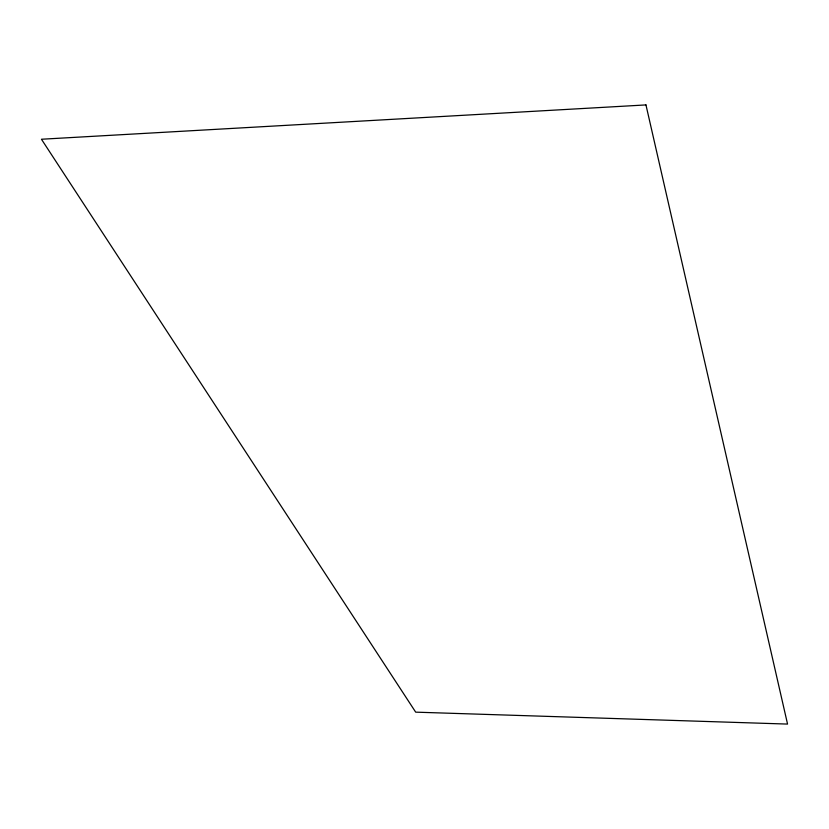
<?xml version="1.0" encoding="UTF-8"?>
<svg xmlns="http://www.w3.org/2000/svg" width="829" height="829" viewBox="0 0 829 829"><rect width="100%" height="100%" fill="white"/><g stroke="black" fill="none" stroke-linecap="round" stroke-linejoin="round"><path stroke-width="1.24" d="M645.957 104.92L41.45 139.241L415.692 712.152L787.55 724.08L645.957 104.92"/></g></svg>
